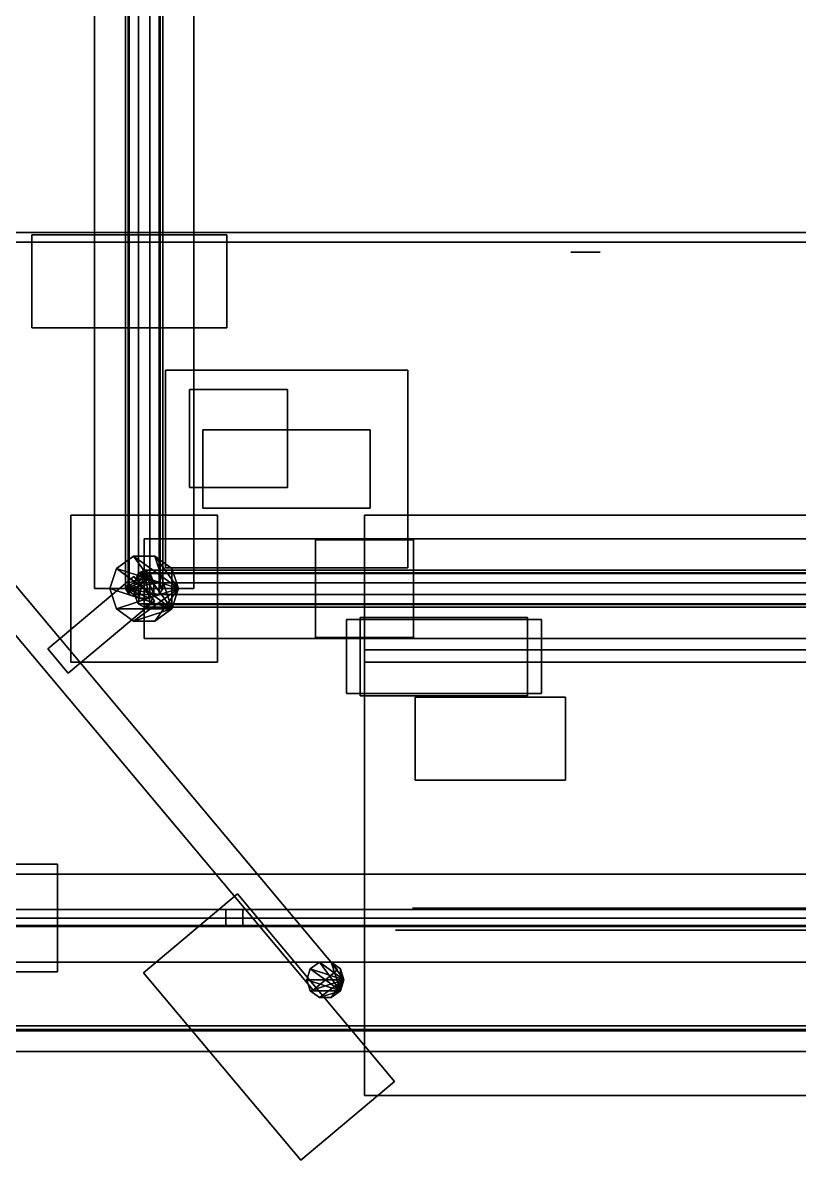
# Model space of a CAD drawing. Header units: millimetres. Extents: x -272 to 22200, y -272 to 17234.
# Drawn here: x 2439 to 4025, y 1428 to 3751 of the extents above; entities that cross this region are included whole.
import ezdxf

# ---------------------------------------------------------------- set-up
doc = ezdxf.new("R2010")
doc.units = ezdxf.units.MM
for name, color, linetype in [('balcony_door_8', 7, 'Continuous'), ('balcony_door_frame_8', 7, 'Continuous'), ('balcony_edge_8', 7, 'Continuous'), ('balcony_parapet_8', 7, 'Continuous'), ('balcony_rail_8', 7, 'Continuous'), ('balcony_recess_8', 7, 'Continuous'), ('balcony_slab_8', 7, 'Continuous'), ('existing_roof', 7, 'Continuous'), ('parapet_8', 7, 'Continuous'), ('parapet_coping_8', 7, 'Continuous'), ('proposed_cable_tray', 7, 'Continuous'), ('roof_safety_rail', 7, 'Continuous'), ('roof_slab_edge', 7, 'Continuous'), ('roof_slab_soffit', 7, 'Continuous'), ('S3_antenna_2', 7, 'Continuous'), ('S3_BOB_0', 7, 'Continuous'), ('S3_BOB_1', 7, 'Continuous'), ('S3_BOB_2', 7, 'Continuous'), ('S3_braced_mast', 7, 'Continuous'), ('S3_left_carrier', 7, 'Continuous'), ('S3_mast_base', 7, 'Continuous'), ('S3_mast_braces', 7, 'Continuous'), ('S3_radio_0', 7, 'Continuous'), ('S3_radio_1', 7, 'Continuous'), ('S3_radio_2', 7, 'Continuous'), ('S3_radio_3', 7, 'Continuous'), ('S3_radio_4', 7, 'Continuous'), ('S3_steel_plinth', 7, 'Continuous'), ('S3_support_beams', 7, 'Continuous'), ('S3_yoke_brackets', 7, 'Continuous'), ('S3_yoke_standoff', 7, 'Continuous'), ('topfloor_exterior_8', 7, 'Continuous'), ('topfloor_floor', 7, 'Continuous'), ('topfloor_head_band_8', 7, 'Continuous'), ('topfloor_photo_column_6', 7, 'Continuous'), ('topfloor_window_8', 7, 'Continuous'), ('topfloor_window_frame_8', 7, 'Continuous'), ('walkway_matting', 7, 'Continuous')]:
    doc.layers.add(name, color=color, linetype=linetype)

msp = doc.modelspace()

# ---------------------------------------------------------------- linework, layer by layer
at = {"layer": 'balcony_door_8'}
for points in [[(5281, 3302.4, 4950), (1896.5, 3302.4, 4950), (1896.5, 3302.4, 6600), (5281, 3302.4, 6600)], [(5281, 3302.4, 8050), (1896.5, 3302.4, 8050), (1896.5, 3302.4, 9700), (5281, 3302.4, 9700)], [(5281, 3302.4, 11150), (1896.5, 3302.4, 11150), (1896.5, 3302.4, 12800), (5281, 3302.4, 12800)], [(5281, 3302.4, 14250), (1896.5, 3302.4, 14250), (1896.5, 3302.4, 15900), (5281, 3302.4, 15900)], [(5281, 3302.4, 17350), (1896.5, 3302.4, 17350), (1896.5, 3302.4, 19000), (5281, 3302.4, 19000)], [(5281, 3302.4, 20450), (1896.5, 3302.4, 20450), (1896.5, 3302.4, 22100), (5281, 3302.4, 22100)]]:
    msp.add_3dface(points, dxfattribs=at)
at = {"layer": 'balcony_door_frame_8'}
for points in [[(3618.8, 3282.4, 4950), (3558.8, 3282.4, 4950), (3558.8, 3282.4, 6600), (3618.8, 3282.4, 6600)], [(3618.8, 3282.4, 8050), (3558.8, 3282.4, 8050), (3558.8, 3282.4, 9700), (3618.8, 3282.4, 9700)], [(3618.8, 3282.4, 11150), (3558.8, 3282.4, 11150), (3558.8, 3282.4, 12800), (3618.8, 3282.4, 12800)], [(3618.8, 3282.4, 14250), (3558.8, 3282.4, 14250), (3558.8, 3282.4, 15900), (3618.8, 3282.4, 15900)], [(3618.8, 3282.4, 17350), (3558.8, 3282.4, 17350), (3558.8, 3282.4, 19000), (3618.8, 3282.4, 19000)], [(3618.8, 3282.4, 20450), (3558.8, 3282.4, 20450), (3558.8, 3282.4, 22100), (3618.8, 3282.4, 22100)]]:
    msp.add_3dface(points, dxfattribs=at)
at = {"layer": 'balcony_edge_8'}
for points in [[(5481, 1702.4, 3840), (1696.5, 1702.4, 3840), (1696.5, 1702.4, 4000), (5481, 1702.4, 4000)], [(5481, 1702.4, 6940), (1696.5, 1702.4, 6940), (1696.5, 1702.4, 7100), (5481, 1702.4, 7100)], [(5481, 1702.4, 10040), (1696.5, 1702.4, 10040), (1696.5, 1702.4, 10200), (5481, 1702.4, 10200)], [(5481, 1702.4, 13140), (1696.5, 1702.4, 13140), (1696.5, 1702.4, 13300), (5481, 1702.4, 13300)], [(5481, 1702.4, 16240), (1696.5, 1702.4, 16240), (1696.5, 1702.4, 16400), (5481, 1702.4, 16400)], [(5481, 1702.4, 19340), (1696.5, 1702.4, 19340), (1696.5, 1702.4, 19500), (5481, 1702.4, 19500)], [(5481, 1702.4, 22440), (1696.5, 1702.4, 22440), (1696.5, 1702.4, 22600), (5481, 1702.4, 22600)]]:
    msp.add_3dface(points, dxfattribs=at)
at = {"layer": 'balcony_parapet_8'}
for points in [[(5481, 1692.4, 4000), (1696.5, 1692.4, 4000), (1696.5, 1692.4, 4850), (5481, 1692.4, 4850)], [(5481, 1692.4, 7100), (1696.5, 1692.4, 7100), (1696.5, 1692.4, 7950), (5481, 1692.4, 7950)], [(5481, 1692.4, 10200), (1696.5, 1692.4, 10200), (1696.5, 1692.4, 11050), (5481, 1692.4, 11050)], [(5481, 1692.4, 13300), (1696.5, 1692.4, 13300), (1696.5, 1692.4, 14150), (5481, 1692.4, 14150)], [(5481, 1692.4, 16400), (1696.5, 1692.4, 16400), (1696.5, 1692.4, 17250), (5481, 1692.4, 17250)], [(5481, 1692.4, 19500), (1696.5, 1692.4, 19500), (1696.5, 1692.4, 20350), (5481, 1692.4, 20350)], [(5481, 1692.4, 22600), (1696.5, 1692.4, 22600), (1696.5, 1692.4, 23000), (5481, 1692.4, 23000)]]:
    msp.add_3dface(points, dxfattribs=at)
at = {"layer": 'balcony_rail_8'}
for points in [[(5481, 1649.9, 5022.5), (5481, 1694.9, 5022.5), (1696.5, 1694.9, 5022.5), (1696.5, 1649.9, 5022.5)], [(5481, 1694.9, 5022.5), (5481, 1694.9, 4977.5), (1696.5, 1694.9, 4977.5), (1696.5, 1694.9, 5022.5)], [(5481, 1694.9, 4977.5), (5481, 1649.9, 4977.5), (1696.5, 1649.9, 4977.5), (1696.5, 1694.9, 4977.5)], [(5481, 1649.9, 8122.5), (5481, 1694.9, 8122.5), (1696.5, 1694.9, 8122.5), (1696.5, 1649.9, 8122.5)], [(5481, 1694.9, 8122.5), (5481, 1694.9, 8077.5), (1696.5, 1694.9, 8077.5), (1696.5, 1694.9, 8122.5)], [(5481, 1694.9, 8077.5), (5481, 1649.9, 8077.5), (1696.5, 1649.9, 8077.5), (1696.5, 1694.9, 8077.5)], [(5481, 1649.9, 11222.5), (5481, 1694.9, 11222.5), (1696.5, 1694.9, 11222.5), (1696.5, 1649.9, 11222.5)], [(5481, 1694.9, 11222.5), (5481, 1694.9, 11177.5), (1696.5, 1694.9, 11177.5), (1696.5, 1694.9, 11222.5)], [(5481, 1694.9, 11177.5), (5481, 1649.9, 11177.5), (1696.5, 1649.9, 11177.5), (1696.5, 1694.9, 11177.5)], [(5481, 1649.9, 14322.5), (5481, 1694.9, 14322.5), (1696.5, 1694.9, 14322.5), (1696.5, 1649.9, 14322.5)], [(5481, 1694.9, 14322.5), (5481, 1694.9, 14277.5), (1696.5, 1694.9, 14277.5), (1696.5, 1694.9, 14322.5)], [(5481, 1694.9, 14277.5), (5481, 1649.9, 14277.5), (1696.5, 1649.9, 14277.5), (1696.5, 1694.9, 14277.5)], [(5481, 1649.9, 17422.5), (5481, 1694.9, 17422.5), (1696.5, 1694.9, 17422.5), (1696.5, 1649.9, 17422.5)], [(5481, 1694.9, 17422.5), (5481, 1694.9, 17377.5), (1696.5, 1694.9, 17377.5), (1696.5, 1694.9, 17422.5)], [(5481, 1694.9, 17377.5), (5481, 1649.9, 17377.5), (1696.5, 1649.9, 17377.5), (1696.5, 1694.9, 17377.5)], [(5481, 1649.9, 20522.5), (5481, 1694.9, 20522.5), (1696.5, 1694.9, 20522.5), (1696.5, 1649.9, 20522.5)], [(5481, 1694.9, 20522.5), (5481, 1694.9, 20477.5), (1696.5, 1694.9, 20477.5), (1696.5, 1694.9, 20522.5)], [(5481, 1694.9, 20477.5), (5481, 1649.9, 20477.5), (1696.5, 1649.9, 20477.5), (1696.5, 1694.9, 20477.5)], [(5481, 1649.9, 4977.5), (5481, 1649.9, 5022.5), (1696.5, 1649.9, 5022.5), (1696.5, 1649.9, 4977.5)], [(5481, 1649.9, 8077.5), (5481, 1649.9, 8122.5), (1696.5, 1649.9, 8122.5), (1696.5, 1649.9, 8077.5)], [(5481, 1649.9, 11177.5), (5481, 1649.9, 11222.5), (1696.5, 1649.9, 11222.5), (1696.5, 1649.9, 11177.5)], [(5481, 1649.9, 14277.5), (5481, 1649.9, 14322.5), (1696.5, 1649.9, 14322.5), (1696.5, 1649.9, 14277.5)], [(5481, 1649.9, 17377.5), (5481, 1649.9, 17422.5), (1696.5, 1649.9, 17422.5), (1696.5, 1649.9, 17377.5)], [(5481, 1649.9, 20477.5), (5481, 1649.9, 20522.5), (1696.5, 1649.9, 20522.5), (1696.5, 1649.9, 20477.5)]]:
    msp.add_3dface(points, dxfattribs=at)
at = {"layer": 'balcony_recess_8'}
msp.add_3dface([(5481, 3322.4), (1696.5, 3322.4), (1696.5, 3322.4, 23000), (5481, 3322.4, 23000)], dxfattribs=at)
at = {"layer": 'balcony_slab_8'}
for points in [[(5481, 1702.4, 4000), (1696.5, 1702.4, 4000), (1696.5, 3322.4, 4000), (5481, 3322.4, 4000)], [(5481, 1702.4, 7100), (1696.5, 1702.4, 7100), (1696.5, 3322.4, 7100), (5481, 3322.4, 7100)], [(5481, 1702.4, 10200), (1696.5, 1702.4, 10200), (1696.5, 3322.4, 10200), (5481, 3322.4, 10200)], [(5481, 1702.4, 13300), (1696.5, 1702.4, 13300), (1696.5, 3322.4, 13300), (5481, 3322.4, 13300)], [(5481, 1702.4, 16400), (1696.5, 1702.4, 16400), (1696.5, 3322.4, 16400), (5481, 3322.4, 16400)], [(5481, 1702.4, 19500), (1696.5, 1702.4, 19500), (1696.5, 3322.4, 19500), (5481, 3322.4, 19500)], [(5481, 1702.4, 22600), (1696.5, 1702.4, 22600), (1696.5, 3322.4, 22600), (5481, 3322.4, 22600)]]:
    msp.add_3dface(points, dxfattribs=at)
at = {"layer": 'existing_roof'}
msp.add_3dface([(0, 1922.4, 26100), (4500, 1922.4, 26100), (4500, 9322.4, 26100), (0, 9322.4, 26100)], dxfattribs=at)
at = {"layer": 'parapet_8'}
msp.add_3dface([(13050, 1922.4, 26100), (0, 1922.4, 26100), (0, 1922.4, 26880), (13050, 1922.4, 26880)], dxfattribs=at)
at = {"layer": 'parapet_coping_8'}
for points in [[(13050, 1832.4, 26915), (13050, 2012.4, 26915), (0, 2012.4, 26915), (0, 1832.4, 26915)], [(13050, 2012.4, 26915), (13050, 2012.4, 26845), (0, 2012.4, 26845), (0, 2012.4, 26915)], [(13050, 2012.4, 26845), (13050, 1832.4, 26845), (0, 1832.4, 26845), (0, 2012.4, 26845)], [(13050, 1832.4, 26845), (13050, 1832.4, 26915), (0, 1832.4, 26915), (0, 1832.4, 26845)]]:
    msp.add_3dface(points, dxfattribs=at)
at = {"layer": 'proposed_cable_tray'}
for points in [[(3136.8, 2445.1, 26320), (3136.8, 2745.1, 26320), (3136.8, 2745.1, 26240), (3136.8, 2445.1, 26240)], [(11944.7, 2445.1, 26320), (11944.7, 2745.1, 26320), (3136.8, 2745.1, 26320), (3136.8, 2445.1, 26320)], [(11944.7, 2745.1, 26320), (11944.7, 2745.1, 26240), (3136.8, 2745.1, 26240), (3136.8, 2745.1, 26320)], [(11944.7, 2745.1, 26240), (11944.7, 2445.1, 26240), (3136.8, 2445.1, 26240), (3136.8, 2745.1, 26240)], [(11944.7, 2445.1, 26240), (11944.7, 2445.1, 26320), (3136.8, 2445.1, 26320), (3136.8, 2445.1, 26240)]]:
    msp.add_3dface(points, dxfattribs=at)
at = {"layer": 'roof_safety_rail'}
for points in [[(13050, 1904.9, 27217.5), (13050, 1939.9, 27217.5), (0, 1939.9, 27217.5), (0, 1904.9, 27217.5)], [(13050, 1939.9, 27217.5), (13050, 1939.9, 27182.5), (0, 1939.9, 27182.5), (0, 1939.9, 27217.5)], [(13050, 1939.9, 27182.5), (13050, 1904.9, 27182.5), (0, 1904.9, 27182.5), (0, 1939.9, 27182.5)], [(2853.5, 1904.9, 26880), (2853.5, 1939.9, 26880), (2888.5, 1939.9, 26880), (2888.5, 1904.9, 26880)], [(2853.5, 1904.9, 27200), (2888.5, 1904.9, 27200), (2888.5, 1939.9, 27200), (2853.5, 1939.9, 27200)], [(2888.5, 1939.9, 26880), (2853.5, 1939.9, 26880), (2853.5, 1939.9, 27200), (2888.5, 1939.9, 27200)], [(2853.5, 1939.9, 26880), (2853.5, 1904.9, 26880), (2853.5, 1904.9, 27200), (2853.5, 1939.9, 27200)], [(2888.5, 1904.9, 26880), (2888.5, 1939.9, 26880), (2888.5, 1939.9, 27200), (2888.5, 1904.9, 27200)], [(13050, 1904.9, 27182.5), (13050, 1904.9, 27217.5), (0, 1904.9, 27217.5), (0, 1904.9, 27182.5)], [(2853.5, 1904.9, 26880), (2888.5, 1904.9, 26880), (2888.5, 1904.9, 27200), (2853.5, 1904.9, 27200)]]:
    msp.add_3dface(points, dxfattribs=at)
at = {"layer": 'roof_slab_edge'}
msp.add_3dface([(13050, 1922.4, 25850), (0, 1922.4, 25850), (0, 1922.4, 26100), (13050, 1922.4, 26100)], dxfattribs=at)
at = {"layer": 'roof_slab_soffit'}
msp.add_3dface([(0, 1922.4, 25850), (0, 9322.4, 25850), (4500, 9322.4, 25850), (4500, 1922.4, 25850)], dxfattribs=at)
at = {"layer": 'S3_antenna_2'}
for points in [[(3198.6, 1588.6, 28850), (3007.1, 1427.9, 28850), (2685.7, 1810.9, 28850), (2877.2, 1971.6, 28850)], [(3198.6, 1588.6, 31150), (2877.2, 1971.6, 31150), (2685.7, 1810.9, 31150), (3007.1, 1427.9, 31150)], [(2877.2, 1971.6, 28850), (2685.7, 1810.9, 28850), (2685.7, 1810.9, 31150), (2877.2, 1971.6, 31150)], [(3198.6, 1588.6, 28850), (2877.2, 1971.6, 28850), (2877.2, 1971.6, 31150), (3198.6, 1588.6, 31150)], [(2685.7, 1810.9, 28850), (3007.1, 1427.9, 28850), (3007.1, 1427.9, 31150), (2685.7, 1810.9, 31150)], [(3007.1, 1427.9, 28850), (3198.6, 1588.6, 28850), (3198.6, 1588.6, 31150), (3007.1, 1427.9, 31150)]]:
    msp.add_3dface(points, dxfattribs=at)
at = {"layer": 'S3_BOB_0'}
for points in [[(3240.5, 2203.7, 26900), (3240.5, 2373.7, 26900), (3547.5, 2373.7, 26900), (3547.5, 2203.7, 26900)], [(3240.5, 2203.7, 27242), (3547.5, 2203.7, 27242), (3547.5, 2373.7, 27242), (3240.5, 2373.7, 27242)], [(3547.5, 2373.7, 26900), (3240.5, 2373.7, 26900), (3240.5, 2373.7, 27242), (3547.5, 2373.7, 27242)], [(3240.5, 2373.7, 26900), (3240.5, 2203.7, 26900), (3240.5, 2203.7, 27242), (3240.5, 2373.7, 27242)], [(3547.5, 2203.7, 26900), (3547.5, 2373.7, 26900), (3547.5, 2373.7, 27242), (3547.5, 2203.7, 27242)], [(3240.5, 2203.7, 26900), (3547.5, 2203.7, 26900), (3547.5, 2203.7, 27242), (3240.5, 2203.7, 27242)]]:
    msp.add_3dface(points, dxfattribs=at)
at = {"layer": 'S3_BOB_1'}
for points in [[(3036.8, 2495.1, 26900), (3036.8, 2695.1, 26900), (3236.8, 2695.1, 26900), (3236.8, 2495.1, 26900)], [(3036.8, 2495.1, 27040), (3236.8, 2495.1, 27040), (3236.8, 2695.1, 27040), (3036.8, 2695.1, 27040)], [(3236.8, 2695.1, 26900), (3036.8, 2695.1, 26900), (3036.8, 2695.1, 27040), (3236.8, 2695.1, 27040)], [(3036.8, 2695.1, 26900), (3036.8, 2495.1, 26900), (3036.8, 2495.1, 27040), (3036.8, 2695.1, 27040)], [(3236.8, 2495.1, 26900), (3236.8, 2695.1, 26900), (3236.8, 2695.1, 27040), (3236.8, 2495.1, 27040)], [(3036.8, 2495.1, 26900), (3236.8, 2495.1, 26900), (3236.8, 2495.1, 27040), (3036.8, 2495.1, 27040)]]:
    msp.add_3dface(points, dxfattribs=at)
at = {"layer": 'S3_BOB_2'}
for points in [[(2779.7, 2801.5, 26900), (2779.7, 3001.5, 26900), (2979.7, 3001.5, 26900), (2979.7, 2801.5, 26900)], [(2779.7, 2801.5, 27040), (2979.7, 2801.5, 27040), (2979.7, 3001.5, 27040), (2779.7, 3001.5, 27040)], [(2979.7, 3001.5, 26900), (2779.7, 3001.5, 26900), (2779.7, 3001.5, 27040), (2979.7, 3001.5, 27040)], [(2779.7, 3001.5, 26900), (2779.7, 2801.5, 26900), (2779.7, 2801.5, 27040), (2779.7, 3001.5, 27040)], [(2979.7, 2801.5, 26900), (2979.7, 3001.5, 26900), (2979.7, 3001.5, 27040), (2979.7, 2801.5, 27040)], [(2779.7, 2801.5, 26900), (2979.7, 2801.5, 26900), (2979.7, 2801.5, 27040), (2779.7, 2801.5, 27040)]]:
    msp.add_3dface(points, dxfattribs=at)
at = {"layer": 'S3_braced_mast'}
for points in [[(2743.5, 2554, 26550), (2630.2, 2636.3, 26550), (2665.2, 2661.7, 26550)], [(2756.8, 2595.1, 31200), (2665.2, 2661.7, 31200), (2630.2, 2636.3, 31200)], [(2665.2, 2661.7, 26550), (2630.2, 2636.3, 26550), (2630.2, 2636.3, 31200), (2665.2, 2661.7, 31200)], [(2743.5, 2554, 26550), (2665.2, 2661.7, 26550), (2708.5, 2661.7, 26550)], [(2756.8, 2595.1, 31200), (2708.5, 2661.7, 31200), (2665.2, 2661.7, 31200)], [(2708.5, 2661.7, 26550), (2665.2, 2661.7, 26550), (2665.2, 2661.7, 31200), (2708.5, 2661.7, 31200)], [(2743.5, 2554, 26550), (2708.5, 2661.7, 26550), (2743.5, 2636.3, 26550)], [(2756.8, 2595.1, 31200), (2743.5, 2636.3, 31200), (2708.5, 2661.7, 31200)], [(2743.5, 2636.3, 26550), (2708.5, 2661.7, 26550), (2708.5, 2661.7, 31200), (2743.5, 2636.3, 31200)], [(2743.5, 2554, 26550), (2616.8, 2595.1, 26550), (2630.2, 2636.3, 26550)], [(2756.8, 2595.1, 31200), (2630.2, 2636.3, 31200), (2616.8, 2595.1, 31200)], [(2630.2, 2636.3, 26550), (2616.8, 2595.1, 26550), (2616.8, 2595.1, 31200), (2630.2, 2636.3, 31200)], [(2743.5, 2554, 26550), (2743.5, 2636.3, 26550), (2756.8, 2595.1, 26550)], [(2756.8, 2595.1, 26550), (2743.5, 2636.3, 26550), (2743.5, 2636.3, 31200), (2756.8, 2595.1, 31200)], [(2743.5, 2554, 26550), (2630.2, 2554, 26550), (2616.8, 2595.1, 26550)], [(2756.8, 2595.1, 31200), (2616.8, 2595.1, 31200), (2630.2, 2554, 31200)], [(2616.8, 2595.1, 26550), (2630.2, 2554, 26550), (2630.2, 2554, 31200), (2616.8, 2595.1, 31200)], [(2756.8, 2595.1, 31200), (2630.2, 2554, 31200), (2665.2, 2528.6, 31200)], [(2756.8, 2595.1, 31200), (2665.2, 2528.6, 31200), (2708.5, 2528.6, 31200)], [(2756.8, 2595.1, 31200), (2708.5, 2528.6, 31200), (2743.5, 2554, 31200)], [(2743.5, 2554, 26550), (2756.8, 2595.1, 26550), (2756.8, 2595.1, 31200), (2743.5, 2554, 31200)], [(2743.5, 2554, 26550), (2665.2, 2528.6, 26550), (2630.2, 2554, 26550)], [(2630.2, 2554, 26550), (2665.2, 2528.6, 26550), (2665.2, 2528.6, 31200), (2630.2, 2554, 31200)], [(2743.5, 2554, 26550), (2708.5, 2528.6, 26550), (2665.2, 2528.6, 26550)], [(2708.5, 2528.6, 26550), (2743.5, 2554, 26550), (2743.5, 2554, 31200), (2708.5, 2528.6, 31200)], [(2665.2, 2528.6, 26550), (2708.5, 2528.6, 26550), (2708.5, 2528.6, 31200), (2665.2, 2528.6, 31200)]]:
    msp.add_3dface(points, dxfattribs=at)
at = {"layer": 'S3_left_carrier'}
for points in [[(3087.8, 1773.8, 28650), (3019, 1796.1, 28650), (3026.3, 1818.5, 28650)], [(3095, 1796.1, 31300), (3026.3, 1818.5, 31300), (3019, 1796.1, 31300)], [(3026.3, 1818.5, 28650), (3019, 1796.1, 28650), (3019, 1796.1, 31300), (3026.3, 1818.5, 31300)], [(3087.8, 1773.8, 28650), (3026.3, 1818.5, 28650), (3045.3, 1832.3, 28650)], [(3095, 1796.1, 31300), (3045.3, 1832.3, 31300), (3026.3, 1818.5, 31300)], [(3045.3, 1832.3, 28650), (3026.3, 1818.5, 28650), (3026.3, 1818.5, 31300), (3045.3, 1832.3, 31300)], [(3087.8, 1773.8, 28650), (3045.3, 1832.3, 28650), (3068.8, 1832.3, 28650)], [(3095, 1796.1, 31300), (3068.8, 1832.3, 31300), (3045.3, 1832.3, 31300)], [(3068.8, 1832.3, 28650), (3045.3, 1832.3, 28650), (3045.3, 1832.3, 31300), (3068.8, 1832.3, 31300)], [(3087.8, 1773.8, 28650), (3068.8, 1832.3, 28650), (3087.8, 1818.5, 28650)], [(3095, 1796.1, 31300), (3087.8, 1818.5, 31300), (3068.8, 1832.3, 31300)], [(3087.8, 1818.5, 28650), (3068.8, 1832.3, 28650), (3068.8, 1832.3, 31300), (3087.8, 1818.5, 31300)], [(3087.8, 1773.8, 28650), (3087.8, 1818.5, 28650), (3095, 1796.1, 28650)], [(3095, 1796.1, 28650), (3087.8, 1818.5, 28650), (3087.8, 1818.5, 31300), (3095, 1796.1, 31300)], [(3087.8, 1773.8, 28650), (3026.3, 1773.8, 28650), (3019, 1796.1, 28650)], [(3095, 1796.1, 31300), (3019, 1796.1, 31300), (3026.3, 1773.8, 31300)], [(3019, 1796.1, 28650), (3026.3, 1773.8, 28650), (3026.3, 1773.8, 31300), (3019, 1796.1, 31300)], [(3095, 1796.1, 31300), (3026.3, 1773.8, 31300), (3045.3, 1760, 31300)], [(3095, 1796.1, 31300), (3045.3, 1760, 31300), (3068.8, 1760, 31300)], [(3095, 1796.1, 31300), (3068.8, 1760, 31300), (3087.8, 1773.8, 31300)], [(3087.8, 1773.8, 28650), (3095, 1796.1, 28650), (3095, 1796.1, 31300), (3087.8, 1773.8, 31300)], [(3087.8, 1773.8, 28650), (3045.3, 1760, 28650), (3026.3, 1773.8, 28650)], [(3026.3, 1773.8, 28650), (3045.3, 1760, 28650), (3045.3, 1760, 31300), (3026.3, 1773.8, 31300)], [(3087.8, 1773.8, 28650), (3068.8, 1760, 28650), (3045.3, 1760, 28650)], [(3068.8, 1760, 28650), (3087.8, 1773.8, 28650), (3087.8, 1773.8, 31300), (3068.8, 1760, 31300)], [(3045.3, 1760, 28650), (3068.8, 1760, 28650), (3068.8, 1760, 31300), (3045.3, 1760, 31300)]]:
    msp.add_3dface(points, dxfattribs=at)
at = {"layer": 'S3_mast_base'}
for points in [[(2654.3, 2595.1, 26562.5), (2719.3, 2595.1, 26562.5), (2719.3, 4695.1, 26562.5), (2654.3, 4695.1, 26562.5)], [(2719.3, 2595.1, 26497.5), (2654.3, 2595.1, 26497.5), (2654.3, 4695.1, 26497.5), (2719.3, 4695.1, 26497.5)], [(2654.3, 2595.1, 26497.5), (2654.3, 2595.1, 26562.5), (2654.3, 4695.1, 26562.5), (2654.3, 4695.1, 26497.5)], [(2719.3, 2595.1, 26562.5), (2719.3, 2595.1, 26497.5), (2719.3, 4695.1, 26497.5), (2719.3, 4695.1, 26562.5)], [(2686.8, 2627.6, 26562.5), (2686.8, 2627.6, 26497.5), (2686.8, 2562.6, 26497.5), (2686.8, 2562.6, 26562.5)], [(2686.8, 2627.6, 26562.5), (2686.8, 2562.6, 26562.5), (4786.8, 2562.6, 26562.5), (4786.8, 2627.6, 26562.5)], [(2686.8, 2562.6, 26497.5), (2686.8, 2627.6, 26497.5), (4786.8, 2627.6, 26497.5), (4786.8, 2562.6, 26497.5)], [(2686.8, 2627.6, 26497.5), (2686.8, 2627.6, 26562.5), (4786.8, 2627.6, 26562.5), (4786.8, 2627.6, 26497.5)], [(2654.3, 2595.1, 26562.5), (2654.3, 2595.1, 26497.5), (2719.3, 2595.1, 26497.5), (2719.3, 2595.1, 26562.5)], [(2686.8, 2562.6, 26562.5), (2686.8, 2562.6, 26497.5), (4786.8, 2562.6, 26497.5), (4786.8, 2562.6, 26562.5)]]:
    msp.add_3dface(points, dxfattribs=at)
at = {"layer": 'S3_mast_braces'}
for points in [[(2656.1, 4707.2, 26568.8), (2648.8, 4695.1, 26550), (2648.8, 2595.1, 27900), (2656.1, 2607.2, 27918.8)], [(2648.8, 4695.1, 26550), (2656.1, 4683, 26531.2), (2656.1, 2583, 27881.2), (2648.8, 2595.1, 27900)], [(2675.1, 4714.7, 26580.4), (2656.1, 4707.2, 26568.8), (2656.1, 2607.2, 27918.8), (2675.1, 2614.7, 27930.4)], [(2698.6, 4714.7, 26580.4), (2675.1, 4714.7, 26580.4), (2675.1, 2614.7, 27930.4), (2698.6, 2614.7, 27930.4)], [(2717.6, 4707.2, 26568.8), (2698.6, 4714.7, 26580.4), (2698.6, 2614.7, 27930.4), (2717.6, 2607.2, 27918.8)], [(2724.8, 4695.1, 26550), (2717.6, 4707.2, 26568.8), (2717.6, 2607.2, 27918.8), (2724.8, 2595.1, 27900)], [(2717.6, 4683, 26531.2), (2724.8, 4695.1, 26550), (2724.8, 2595.1, 27900), (2717.6, 2583, 27881.2)], [(2656.1, 4683, 26531.2), (2675.1, 4675.6, 26519.6), (2675.1, 2575.6, 27869.6), (2656.1, 2583, 27881.2)], [(2675.1, 4675.6, 26519.6), (2698.6, 4675.6, 26519.6), (2698.6, 2575.6, 27869.6), (2675.1, 2575.6, 27869.6)], [(2698.6, 4675.6, 26519.6), (2717.6, 4683, 26531.2), (2717.6, 2583, 27881.2), (2698.6, 2575.6, 27869.6)], [(2686.8, 2633.1, 27900), (2674.8, 2625.9, 27881.2), (2667.3, 2606.9, 27869.6)], [(2686.8, 2633.1, 27900), (2667.3, 2606.9, 27869.6), (2667.3, 2583.4, 27869.6)], [(2686.8, 2633.1, 27900), (2667.3, 2583.4, 27869.6), (2674.8, 2564.4, 27881.2)], [(4774.8, 2625.9, 26531.2), (4767.3, 2606.9, 26519.6), (2667.3, 2606.9, 27869.6), (2674.8, 2625.9, 27881.2)], [(2686.8, 2633.1, 27900), (2674.8, 2564.4, 27881.2), (2686.8, 2557.1, 27900)], [(4786.8, 2633.1, 26550), (4774.8, 2625.9, 26531.2), (2674.8, 2625.9, 27881.2), (2686.8, 2633.1, 27900)], [(2686.8, 2633.1, 27900), (2686.8, 2557.1, 27900), (2698.9, 2564.4, 27918.8)], [(2686.8, 2633.1, 27900), (2698.9, 2564.4, 27918.8), (2706.4, 2583.4, 27930.4)], [(2686.8, 2633.1, 27900), (2706.4, 2583.4, 27930.4), (2706.4, 2606.9, 27930.4)], [(2686.8, 2633.1, 27900), (2706.4, 2606.9, 27930.4), (2698.9, 2625.9, 27918.8)], [(4798.9, 2625.9, 26568.8), (4786.8, 2633.1, 26550), (2686.8, 2633.1, 27900), (2698.9, 2625.9, 27918.8)], [(4806.4, 2606.9, 26580.4), (4798.9, 2625.9, 26568.8), (2698.9, 2625.9, 27918.8), (2706.4, 2606.9, 27930.4)], [(2648.8, 2595.1, 27900), (2717.6, 2607.2, 27918.8), (2698.6, 2614.7, 27930.4)], [(2648.8, 2595.1, 27900), (2698.6, 2614.7, 27930.4), (2675.1, 2614.7, 27930.4)], [(2648.8, 2595.1, 27900), (2675.1, 2614.7, 27930.4), (2656.1, 2607.2, 27918.8)], [(2648.8, 2595.1, 27900), (2724.8, 2595.1, 27900), (2717.6, 2607.2, 27918.8)], [(4767.3, 2606.9, 26519.6), (4767.3, 2583.4, 26519.6), (2667.3, 2583.4, 27869.6), (2667.3, 2606.9, 27869.6)], [(4806.4, 2583.4, 26580.4), (4806.4, 2606.9, 26580.4), (2706.4, 2606.9, 27930.4), (2706.4, 2583.4, 27930.4)], [(2648.8, 2595.1, 27900), (2656.1, 2583, 27881.2), (2675.1, 2575.6, 27869.6)], [(2648.8, 2595.1, 27900), (2675.1, 2575.6, 27869.6), (2698.6, 2575.6, 27869.6)], [(2648.8, 2595.1, 27900), (2698.6, 2575.6, 27869.6), (2717.6, 2583, 27881.2)], [(2648.8, 2595.1, 27900), (2717.6, 2583, 27881.2), (2724.8, 2595.1, 27900)], [(4767.3, 2583.4, 26519.6), (4774.8, 2564.4, 26531.2), (2674.8, 2564.4, 27881.2), (2667.3, 2583.4, 27869.6)], [(4798.9, 2564.4, 26568.8), (4806.4, 2583.4, 26580.4), (2706.4, 2583.4, 27930.4), (2698.9, 2564.4, 27918.8)], [(4774.8, 2564.4, 26531.2), (4786.8, 2557.1, 26550), (2686.8, 2557.1, 27900), (2674.8, 2564.4, 27881.2)], [(4786.8, 2557.1, 26550), (4798.9, 2564.4, 26568.8), (2698.9, 2564.4, 27918.8), (2686.8, 2557.1, 27900)]]:
    msp.add_3dface(points, dxfattribs=at)
at = {"layer": 'S3_radio_0'}
for points in [[(3128.3, 2376.4, 27200), (3128.3, 2536.4, 27200), (3470.3, 2536.4, 27200), (3470.3, 2376.4, 27200)], [(3128.3, 2376.4, 27620), (3470.3, 2376.4, 27620), (3470.3, 2536.4, 27620), (3128.3, 2536.4, 27620)], [(3470.3, 2536.4, 27200), (3128.3, 2536.4, 27200), (3128.3, 2536.4, 27620), (3470.3, 2536.4, 27620)], [(3128.3, 2536.4, 27200), (3128.3, 2376.4, 27200), (3128.3, 2376.4, 27620), (3128.3, 2536.4, 27620)], [(3470.3, 2376.4, 27200), (3470.3, 2536.4, 27200), (3470.3, 2536.4, 27620), (3470.3, 2376.4, 27620)], [(3128.3, 2376.4, 27200), (3470.3, 2376.4, 27200), (3470.3, 2376.4, 27620), (3128.3, 2376.4, 27620)]]:
    msp.add_3dface(points, dxfattribs=at)
at = {"layer": 'S3_radio_1'}
for points in [[(2806.9, 2759.4, 27200), (2806.9, 2919.4, 27200), (3148.9, 2919.4, 27200), (3148.9, 2759.4, 27200)], [(2806.9, 2759.4, 27620), (3148.9, 2759.4, 27620), (3148.9, 2919.4, 27620), (2806.9, 2919.4, 27620)], [(3148.9, 2919.4, 27200), (2806.9, 2919.4, 27200), (2806.9, 2919.4, 27620), (3148.9, 2919.4, 27620)], [(2806.9, 2919.4, 27200), (2806.9, 2759.4, 27200), (2806.9, 2759.4, 27620), (2806.9, 2919.4, 27620)], [(3148.9, 2759.4, 27200), (3148.9, 2919.4, 27200), (3148.9, 2919.4, 27620), (3148.9, 2759.4, 27620)], [(2806.9, 2759.4, 27200), (3148.9, 2759.4, 27200), (3148.9, 2759.4, 27620), (2806.9, 2759.4, 27620)]]:
    msp.add_3dface(points, dxfattribs=at)
at = {"layer": 'S3_radio_2'}
for points in [[(2457.5, 3127.4, 27200), (2457.5, 3317.4, 27200), (2855.5, 3317.4, 27200), (2855.5, 3127.4, 27200)], [(2457.5, 3127.4, 27753), (2855.5, 3127.4, 27753), (2855.5, 3317.4, 27753), (2457.5, 3317.4, 27753)], [(2855.5, 3317.4, 27200), (2457.5, 3317.4, 27200), (2457.5, 3317.4, 27753), (2855.5, 3317.4, 27753)], [(2457.5, 3317.4, 27200), (2457.5, 3127.4, 27200), (2457.5, 3127.4, 27753), (2457.5, 3317.4, 27753)], [(2855.5, 3127.4, 27200), (2855.5, 3317.4, 27200), (2855.5, 3317.4, 27753), (2855.5, 3127.4, 27753)], [(2457.5, 3127.4, 27200), (2855.5, 3127.4, 27200), (2855.5, 3127.4, 27753), (2457.5, 3127.4, 27753)]]:
    msp.add_3dface(points, dxfattribs=at)
at = {"layer": 'S3_radio_3'}
for points in [[(3100.3, 2380.9, 27850), (3100.3, 2531.9, 27850), (3498.3, 2531.9, 27850), (3498.3, 2380.9, 27850)], [(3100.3, 2380.9, 28403), (3498.3, 2380.9, 28403), (3498.3, 2531.9, 28403), (3100.3, 2531.9, 28403)], [(3498.3, 2531.9, 27850), (3100.3, 2531.9, 27850), (3100.3, 2531.9, 28403), (3498.3, 2531.9, 28403)], [(3100.3, 2531.9, 27850), (3100.3, 2380.9, 27850), (3100.3, 2380.9, 28403), (3100.3, 2531.9, 28403)], [(3498.3, 2380.9, 27850), (3498.3, 2531.9, 27850), (3498.3, 2531.9, 28403), (3498.3, 2380.9, 28403)], [(3100.3, 2380.9, 27850), (3498.3, 2380.9, 27850), (3498.3, 2380.9, 28403), (3100.3, 2380.9, 28403)]]:
    msp.add_3dface(points, dxfattribs=at)
at = {"layer": 'S3_radio_4'}
for points in [[(2730.4, 2637.4, 27850), (2730.4, 3041.4, 27850), (3225.4, 3041.4, 27850), (3225.4, 2637.4, 27850)], [(2730.4, 2637.4, 28013), (3225.4, 2637.4, 28013), (3225.4, 3041.4, 28013), (2730.4, 3041.4, 28013)], [(3225.4, 3041.4, 27850), (2730.4, 3041.4, 27850), (2730.4, 3041.4, 28013), (3225.4, 3041.4, 28013)], [(2730.4, 3041.4, 27850), (2730.4, 2637.4, 27850), (2730.4, 2637.4, 28013), (2730.4, 3041.4, 28013)], [(3225.4, 2637.4, 27850), (3225.4, 3041.4, 27850), (3225.4, 3041.4, 28013), (3225.4, 2637.4, 28013)], [(2730.4, 2637.4, 27850), (3225.4, 2637.4, 27850), (3225.4, 2637.4, 28013), (2730.4, 2637.4, 28013)]]:
    msp.add_3dface(points, dxfattribs=at)
at = {"layer": 'S3_steel_plinth'}
for points in [[(2536.8, 2445.1, 26100), (2536.8, 2745.1, 26100), (2836.8, 2745.1, 26100), (2836.8, 2445.1, 26100)], [(2536.8, 2445.1, 26350), (2836.8, 2445.1, 26350), (2836.8, 2745.1, 26350), (2536.8, 2745.1, 26350)], [(2836.8, 2745.1, 26100), (2536.8, 2745.1, 26100), (2536.8, 2745.1, 26350), (2836.8, 2745.1, 26350)], [(2536.8, 2745.1, 26100), (2536.8, 2445.1, 26100), (2536.8, 2445.1, 26350), (2536.8, 2745.1, 26350)], [(2836.8, 2445.1, 26100), (2836.8, 2745.1, 26100), (2836.8, 2745.1, 26350), (2836.8, 2445.1, 26350)], [(2536.8, 2445.1, 26100), (2836.8, 2445.1, 26100), (2836.8, 2445.1, 26350), (2536.8, 2445.1, 26350)]]:
    msp.add_3dface(points, dxfattribs=at)
at = {"layer": 'S3_support_beams'}
for points in [[(2585.3, 2595.1, 26551.5), (2788.3, 2595.1, 26551.5), (2788.3, 6495.1, 26551.5), (2585.3, 6495.1, 26551.5)], [(2788.3, 2595.1, 26348.5), (2585.3, 2595.1, 26348.5), (2585.3, 6495.1, 26348.5), (2788.3, 6495.1, 26348.5)], [(2585.3, 2595.1, 26348.5), (2585.3, 2595.1, 26551.5), (2585.3, 6495.1, 26551.5), (2585.3, 6495.1, 26348.5)], [(2788.3, 2595.1, 26551.5), (2788.3, 2595.1, 26348.5), (2788.3, 6495.1, 26348.5), (2788.3, 6495.1, 26551.5)], [(2686.8, 2696.6, 26551.5), (2686.8, 2696.6, 26348.5), (2686.8, 2493.6, 26348.5), (2686.8, 2493.6, 26551.5)], [(2686.8, 2696.6, 26551.5), (2686.8, 2493.6, 26551.5), (8186.8, 2493.6, 26551.5), (8186.8, 2696.6, 26551.5)], [(2686.8, 2493.6, 26348.5), (2686.8, 2696.6, 26348.5), (8186.8, 2696.6, 26348.5), (8186.8, 2493.6, 26348.5)], [(2686.8, 2696.6, 26348.5), (2686.8, 2696.6, 26551.5), (8186.8, 2696.6, 26551.5), (8186.8, 2696.6, 26348.5)], [(2585.3, 2595.1, 26551.5), (2585.3, 2595.1, 26348.5), (2788.3, 2595.1, 26348.5), (2788.3, 2595.1, 26551.5)], [(2686.8, 2493.6, 26551.5), (2686.8, 2493.6, 26348.5), (8186.8, 2493.6, 26348.5), (8186.8, 2493.6, 26551.5)]]:
    msp.add_3dface(points, dxfattribs=at)
at = {"layer": 'S3_yoke_brackets'}
for points in [[(3032.1, 1775.3, 29012.5), (3081.9, 1817, 29012.5), (1989.2, 3119.3, 29012.5), (1939.4, 3077.5, 29012.5)], [(3081.9, 1817, 28887.5), (3032.1, 1775.3, 28887.5), (1939.4, 3077.5, 28887.5), (1989.2, 3119.3, 28887.5)], [(3032.1, 1775.3, 30812.5), (3081.9, 1817, 30812.5), (1989.2, 3119.3, 30812.5), (1939.4, 3077.5, 30812.5)], [(3081.9, 1817, 30687.5), (3032.1, 1775.3, 30687.5), (1939.4, 3077.5, 30687.5), (1989.2, 3119.3, 30687.5)], [(3081.9, 1817, 29012.5), (3081.9, 1817, 28887.5), (1989.2, 3119.3, 28887.5), (1989.2, 3119.3, 29012.5)], [(3081.9, 1817, 30812.5), (3081.9, 1817, 30687.5), (1989.2, 3119.3, 30687.5), (1989.2, 3119.3, 30812.5)], [(3032.1, 1775.3, 28887.5), (3032.1, 1775.3, 29012.5), (1939.4, 3077.5, 29012.5), (1939.4, 3077.5, 28887.5)], [(3032.1, 1775.3, 30687.5), (3032.1, 1775.3, 30812.5), (1939.4, 3077.5, 30812.5), (1939.4, 3077.5, 30687.5)], [(3032.1, 1775.3, 29012.5), (3032.1, 1775.3, 28887.5), (3081.9, 1817, 28887.5), (3081.9, 1817, 29012.5)], [(3032.1, 1775.3, 30812.5), (3032.1, 1775.3, 30687.5), (3081.9, 1817, 30687.5), (3081.9, 1817, 30812.5)]]:
    msp.add_3dface(points, dxfattribs=at)
at = {"layer": 'S3_yoke_standoff'}
for points in [[(2707.7, 2570.2, 28982.5), (2666, 2620, 28982.5), (2489.8, 2472.2, 28982.5), (2531.5, 2422.4, 28982.5)], [(2666, 2620, 28982.5), (2666, 2620, 28917.5), (2489.8, 2472.2, 28917.5), (2489.8, 2472.2, 28982.5)], [(2666, 2620, 28917.5), (2707.7, 2570.2, 28917.5), (2531.5, 2422.4, 28917.5), (2489.8, 2472.2, 28917.5)], [(2707.7, 2570.2, 30782.5), (2666, 2620, 30782.5), (2489.8, 2472.2, 30782.5), (2531.5, 2422.4, 30782.5)], [(2666, 2620, 30782.5), (2666, 2620, 30717.5), (2489.8, 2472.2, 30717.5), (2489.8, 2472.2, 30782.5)], [(2666, 2620, 30717.5), (2707.7, 2570.2, 30717.5), (2531.5, 2422.4, 30717.5), (2489.8, 2472.2, 30717.5)], [(2707.7, 2570.2, 28982.5), (2707.7, 2570.2, 28917.5), (2666, 2620, 28917.5), (2666, 2620, 28982.5)], [(2707.7, 2570.2, 30782.5), (2707.7, 2570.2, 30717.5), (2666, 2620, 30717.5), (2666, 2620, 30782.5)], [(2707.7, 2570.2, 28917.5), (2707.7, 2570.2, 28982.5), (2531.5, 2422.4, 28982.5), (2531.5, 2422.4, 28917.5)], [(2707.7, 2570.2, 30717.5), (2707.7, 2570.2, 30782.5), (2531.5, 2422.4, 30782.5), (2531.5, 2422.4, 30717.5)], [(2531.5, 2422.4, 28982.5), (2489.8, 2472.2, 28982.5), (2489.8, 2472.2, 28917.5), (2531.5, 2422.4, 28917.5)], [(2531.5, 2422.4, 30782.5), (2489.8, 2472.2, 30782.5), (2489.8, 2472.2, 30717.5), (2531.5, 2422.4, 30717.5)]]:
    msp.add_3dface(points, dxfattribs=at)
at = {"layer": 'topfloor_exterior_8'}
for points in [[(3235, 1922.4, 23000), (2400, 1922.4, 23000), (2400, 1922.4, 25850), (3235, 1922.4, 25850)], [(5135, 1922.4, 23000), (3235, 1922.4, 23000), (3235, 1922.4, 23180), (5135, 1922.4, 23180)], [(5135, 1922.4, 25200), (3235, 1922.4, 25200), (3235, 1922.4, 25850), (5135, 1922.4, 25850)]]:
    msp.add_3dface(points, dxfattribs=at)
at = {"layer": 'topfloor_floor'}
msp.add_3dface([(0, 1922.4, 23000), (4500, 1922.4, 23000), (4500, 9322.4, 23000), (0, 9322.4, 23000)], dxfattribs=at)
at = {"layer": 'topfloor_head_band_8'}
msp.add_3dface([(20250, 1907.4, 25670), (2400, 1907.4, 25670), (2400, 1907.4, 25850), (20250, 1907.4, 25850)], dxfattribs=at)
at = {"layer": 'topfloor_photo_column_6'}
for points in [[(2290, 1812.4, 23000), (2290, 2032.4, 23000), (2510, 2032.4, 23000), (2510, 1812.4, 23000)], [(2290, 1812.4, 25850), (2510, 1812.4, 25850), (2510, 2032.4, 25850), (2290, 2032.4, 25850)], [(2510, 2032.4, 23000), (2290, 2032.4, 23000), (2290, 2032.4, 25850), (2510, 2032.4, 25850)], [(2510, 1812.4, 23000), (2510, 2032.4, 23000), (2510, 2032.4, 25850), (2510, 1812.4, 25850)], [(2290, 1812.4, 23000), (2510, 1812.4, 23000), (2510, 1812.4, 25850), (2290, 1812.4, 25850)]]:
    msp.add_3dface(points, dxfattribs=at)
at = {"layer": 'topfloor_window_8'}
msp.add_3dface([(5135, 1942.4, 23180), (3235, 1942.4, 23180), (3235, 1942.4, 25200), (5135, 1942.4, 25200)], dxfattribs=at)
at = {"layer": 'topfloor_window_frame_8'}
for points in [[(3270, 1897.4, 23180), (3200, 1897.4, 23180), (3200, 1897.4, 25200), (3270, 1897.4, 25200)], [(5135, 1897.4, 23145), (3235, 1897.4, 23145), (3235, 1897.4, 23215), (5135, 1897.4, 23215)], [(5135, 1897.4, 25165), (3235, 1897.4, 25165), (3235, 1897.4, 25235), (5135, 1897.4, 25235)]]:
    msp.add_3dface(points, dxfattribs=at)
at = {"layer": 'walkway_matting'}
for points in [[(3136.8, 1560.1, 26132.5), (3136.8, 2470.1, 26132.5), (3136.8, 2470.1, 26107.5), (3136.8, 1560.1, 26107.5)], [(11944.7, 1560.1, 26132.5), (11944.7, 2470.1, 26132.5), (3136.8, 2470.1, 26132.5), (3136.8, 1560.1, 26132.5)], [(11944.7, 2470.1, 26132.5), (11944.7, 2470.1, 26107.5), (3136.8, 2470.1, 26107.5), (3136.8, 2470.1, 26132.5)], [(11944.7, 2470.1, 26107.5), (11944.7, 1560.1, 26107.5), (3136.8, 1560.1, 26107.5), (3136.8, 2470.1, 26107.5)], [(11944.7, 1560.1, 26107.5), (11944.7, 1560.1, 26132.5), (3136.8, 1560.1, 26132.5), (3136.8, 1560.1, 26107.5)]]:
    msp.add_3dface(points, dxfattribs=at)

doc.saveas('drawing.dxf')
